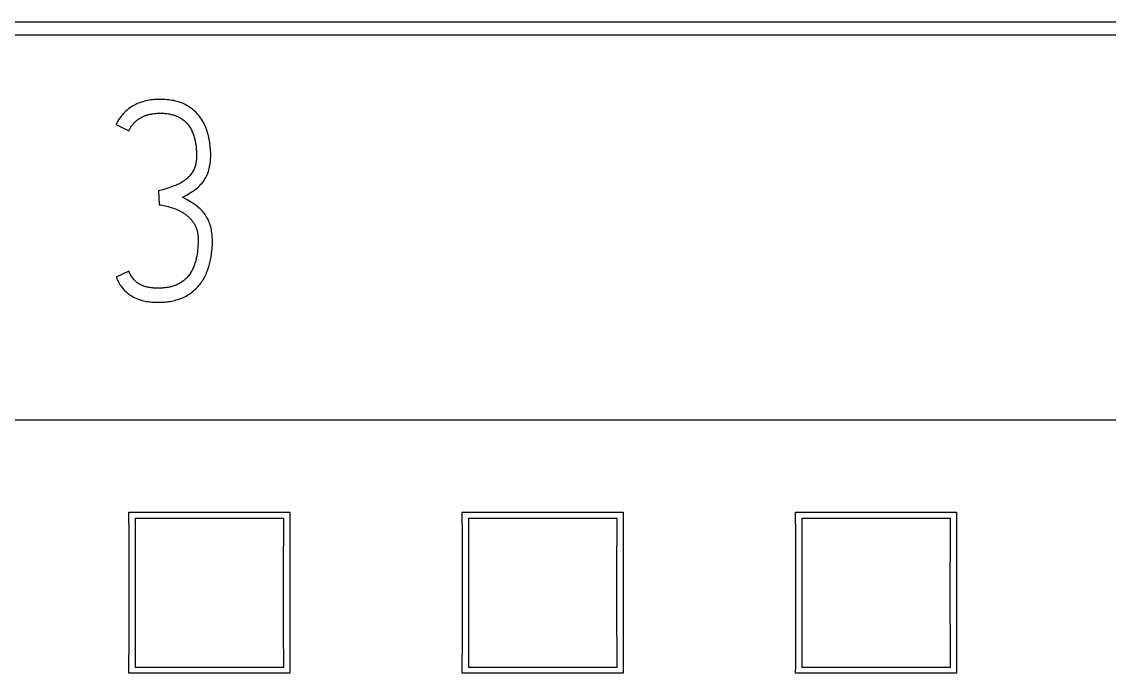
# Model space of a CAD drawing. Header units: inches. Extents: x 9000 to 22395, y 8106 to 17135.
# Drawn here: x 10458.66 to 10476.78, y 8375.86 to 8386.72 of the extents above; entities that cross this region are included whole.
import ezdxf

# ---------------------------------------------------------------- set-up
doc = ezdxf.new("R2010")
doc.units = ezdxf.units.IN
doc.header["$MEASUREMENT"] = 0
doc.layers.add('20000_FRONT_O', color=7, linetype='Continuous')
doc.layers.add('20500_FRONT_O_LABELING', color=7, linetype='Continuous')

msp = doc.modelspace()

# ---------------------------------------------------------------- linework, layer by layer
at = {"layer": '20000_FRONT_O', "linetype": 'Continuous'}
for p, q in [((10441.168, 8386.72), (10490.714, 8386.72)), ((10490.492, 8386.497), (10441.39, 8386.497)), ((10495.891, 8380.079), (10405.686, 8380.079)), ((10460.447, 8378.149), (10460.445, 8378.541)), ((10460.445, 8378.541), (10463.128, 8378.541)), ((10463.128, 8378.541), (10463.127, 8378.43)), ((10466.001, 8378.149), (10466, 8378.541)), ((10466, 8378.541), (10468.682, 8378.541)), ((10468.682, 8378.541), (10468.682, 8378.43)), ((10471.556, 8378.149), (10471.554, 8378.541)), ((10471.554, 8378.541), (10474.237, 8378.541)), ((10474.237, 8378.541), (10474.236, 8378.43)), ((10460.548, 8378.437), (10460.549, 8378.235)), ((10463.025, 8378.437), (10460.548, 8378.437)), ((10463.127, 8378.43), (10463.126, 8378.035)), ((10466.102, 8378.437), (10466.103, 8378.235)), ((10468.58, 8378.437), (10466.102, 8378.437)), ((10468.682, 8378.43), (10468.68, 8378.035)), ((10471.657, 8378.437), (10471.658, 8378.235)), ((10474.134, 8378.437), (10471.657, 8378.437)), ((10474.236, 8378.43), (10474.235, 8378.035)), ((10460.448, 8377.751), (10460.447, 8378.149)), ((10463.023, 8377.825), (10463.024, 8378.134)), ((10466.003, 8377.751), (10466.001, 8378.149)), ((10468.577, 8377.825), (10468.578, 8378.134)), ((10471.557, 8377.751), (10471.556, 8378.149)), ((10474.132, 8377.825), (10474.133, 8378.134)), ((10463.126, 8378.035), (10463.125, 8377.574)), ((10468.68, 8378.035), (10468.679, 8377.574)), ((10474.235, 8378.035), (10474.234, 8377.574)), ((10460.449, 8377.289), (10460.448, 8377.751)), ((10466.003, 8377.289), (10466.003, 8377.751)), ((10471.558, 8377.289), (10471.557, 8377.751)), ((10463.125, 8377.574), (10463.124, 8377.11)), ((10468.679, 8377.574), (10468.679, 8377.11)), ((10474.234, 8377.574), (10474.233, 8377.11)), ((10460.448, 8376.825), (10460.449, 8377.289)), ((10466.003, 8376.825), (10466.003, 8377.289)), ((10471.557, 8376.825), (10471.558, 8377.289)), ((10463.124, 8377.11), (10463.125, 8376.648)), ((10468.679, 8377.11), (10468.679, 8376.648)), ((10474.233, 8377.11), (10474.234, 8376.648)), ((10460.447, 8376.364), (10460.448, 8376.825)), ((10466.002, 8376.364), (10466.003, 8376.825)), ((10471.556, 8376.364), (10471.557, 8376.825)), ((10463.125, 8376.648), (10463.126, 8376.25)), ((10468.679, 8376.648), (10468.681, 8376.25)), ((10474.234, 8376.648), (10474.235, 8376.25)), ((10460.55, 8376.574), (10460.549, 8376.265)), ((10466.105, 8376.574), (10466.104, 8376.265)), ((10471.659, 8376.574), (10471.658, 8376.265)), ((10460.446, 8375.969), (10460.447, 8376.364)), ((10466, 8375.969), (10466.002, 8376.364)), ((10471.555, 8375.969), (10471.556, 8376.364)), ((10463.025, 8375.962), (10463.024, 8376.164)), ((10463.126, 8376.25), (10463.128, 8375.858)), ((10468.58, 8375.962), (10468.579, 8376.164)), ((10468.681, 8376.25), (10468.682, 8375.858)), ((10474.134, 8375.962), (10474.133, 8376.164)), ((10474.235, 8376.25), (10474.237, 8375.858)), ((10460.445, 8375.858), (10460.446, 8375.969)), ((10460.548, 8375.962), (10463.025, 8375.962)), ((10466, 8375.858), (10466, 8375.969)), ((10466.102, 8375.962), (10468.58, 8375.962)), ((10471.554, 8375.858), (10471.555, 8375.969)), ((10471.657, 8375.962), (10474.134, 8375.962)), ((10463.128, 8375.858), (10460.445, 8375.858)), ((10468.682, 8375.858), (10466, 8375.858)), ((10474.237, 8375.858), (10471.554, 8375.858))]:
    msp.add_line(p, q, dxfattribs=at)
for points in [[(10463.024, 8378.134), (10463.025, 8378.336), (10463.025, 8378.437)], [(10468.578, 8378.134), (10468.579, 8378.336), (10468.58, 8378.437)], [(10474.133, 8378.134), (10474.134, 8378.336), (10474.134, 8378.437)], [(10460.549, 8378.235), (10460.55, 8378.032), (10460.55, 8377.825), (10460.551, 8377.618), (10460.551, 8377.409), (10460.551, 8377.2), (10460.551, 8376.99), (10460.551, 8376.781), (10460.55, 8376.574)], [(10466.103, 8378.235), (10466.104, 8378.032), (10466.105, 8377.825), (10466.105, 8377.618), (10466.105, 8377.409), (10466.106, 8377.2), (10466.105, 8376.99), (10466.105, 8376.781), (10466.105, 8376.574)], [(10471.658, 8378.235), (10471.659, 8378.032), (10471.659, 8377.825), (10471.66, 8377.618), (10471.66, 8377.409), (10471.66, 8377.2), (10471.66, 8376.99), (10471.66, 8376.781), (10471.659, 8376.574)], [(10463.024, 8376.164), (10463.023, 8376.368), (10463.023, 8376.574), (10463.022, 8376.781), (10463.022, 8376.99), (10463.022, 8377.2), (10463.022, 8377.409), (10463.022, 8377.618), (10463.023, 8377.825)], [(10468.579, 8376.164), (10468.578, 8376.368), (10468.577, 8376.574), (10468.577, 8376.781), (10468.577, 8376.99), (10468.576, 8377.2), (10468.577, 8377.409), (10468.577, 8377.618), (10468.577, 8377.825)], [(10474.133, 8376.164), (10474.132, 8376.368), (10474.132, 8376.574), (10474.131, 8376.781), (10474.131, 8376.99), (10474.131, 8377.2), (10474.131, 8377.409), (10474.131, 8377.618), (10474.132, 8377.825)], [(10460.549, 8376.265), (10460.548, 8376.063), (10460.548, 8375.962)], [(10466.104, 8376.265), (10466.103, 8376.063), (10466.102, 8375.962)], [(10471.658, 8376.265), (10471.657, 8376.063), (10471.657, 8375.962)]]:
    msp.add_lwpolyline(points, dxfattribs=at)
at = {"layer": '20500_FRONT_O_LABELING', "linetype": 'Continuous'}
for p, q in [((10460.231, 8385.009), (10460.444, 8384.903)), ((10461.01, 8383.92), (10460.939, 8383.9)), ((10460.939, 8383.9), (10460.952, 8383.669)), ((10460.444, 8382.559), (10460.231, 8382.462))]:
    msp.add_line(p, q, dxfattribs=at)
for points in [[(10461.336, 8383.793), (10461.385, 8383.818), (10461.409, 8383.831), (10461.433, 8383.845), (10461.456, 8383.859), (10461.479, 8383.873), (10461.502, 8383.888), (10461.524, 8383.903), (10461.546, 8383.919), (10461.567, 8383.936), (10461.588, 8383.953), (10461.608, 8383.972), (10461.627, 8383.991), (10461.646, 8384.01), (10461.664, 8384.031), (10461.682, 8384.053), (10461.698, 8384.075), (10461.712, 8384.098), (10461.726, 8384.121), (10461.739, 8384.146), (10461.75, 8384.17), (10461.761, 8384.195), (10461.77, 8384.221), (10461.778, 8384.247), (10461.785, 8384.274), (10461.791, 8384.3), (10461.796, 8384.327), (10461.801, 8384.354), (10461.804, 8384.382), (10461.806, 8384.409), (10461.807, 8384.437), (10461.808, 8384.464), (10461.808, 8384.491), (10461.808, 8384.518), (10461.808, 8384.546), (10461.806, 8384.573), (10461.805, 8384.6), (10461.802, 8384.627), (10461.8, 8384.654), (10461.796, 8384.681), (10461.792, 8384.708), (10461.788, 8384.735), (10461.783, 8384.762), (10461.777, 8384.789), (10461.771, 8384.816), (10461.765, 8384.842), (10461.757, 8384.869), (10461.749, 8384.895), (10461.74, 8384.921), (10461.73, 8384.947), (10461.72, 8384.972), (10461.709, 8384.997), (10461.697, 8385.022), (10461.684, 8385.046), (10461.671, 8385.07), (10461.656, 8385.093), (10461.641, 8385.115), (10461.625, 8385.137), (10461.608, 8385.159), (10461.591, 8385.179), (10461.572, 8385.199), (10461.553, 8385.218), (10461.533, 8385.237), (10461.512, 8385.255), (10461.491, 8385.271), (10461.469, 8385.287), (10461.446, 8385.302), (10461.423, 8385.317), (10461.399, 8385.33), (10461.374, 8385.343), (10461.35, 8385.354), (10461.324, 8385.365), (10461.298, 8385.374), (10461.272, 8385.383), (10461.246, 8385.391), (10461.219, 8385.398), (10461.193, 8385.404), (10461.166, 8385.409), (10461.139, 8385.414), (10461.112, 8385.417), (10461.085, 8385.42), (10461.057, 8385.423), (10461.03, 8385.424), (10461.003, 8385.425), (10460.975, 8385.426), (10460.948, 8385.425), (10460.921, 8385.424), (10460.893, 8385.423), (10460.866, 8385.421), (10460.839, 8385.418), (10460.812, 8385.415), (10460.785, 8385.411), (10460.758, 8385.406), (10460.731, 8385.4), (10460.704, 8385.394), (10460.678, 8385.387), (10460.652, 8385.379), (10460.626, 8385.37), (10460.601, 8385.36), (10460.576, 8385.349), (10460.551, 8385.337), (10460.527, 8385.325), (10460.503, 8385.311), (10460.48, 8385.297), (10460.458, 8385.281), (10460.436, 8385.265), (10460.415, 8385.248), (10460.395, 8385.229), (10460.375, 8385.21), (10460.356, 8385.191), (10460.338, 8385.17), (10460.32, 8385.149), (10460.303, 8385.127), (10460.287, 8385.105), (10460.272, 8385.082), (10460.258, 8385.058), (10460.244, 8385.034), (10460.231, 8385.009)], [(10460.444, 8384.903), (10460.449, 8384.913), (10460.455, 8384.924), (10460.46, 8384.934), (10460.466, 8384.944), (10460.472, 8384.953), (10460.478, 8384.963), (10460.484, 8384.973), (10460.491, 8384.982), (10460.498, 8384.991), (10460.505, 8385), (10460.512, 8385.009), (10460.519, 8385.018), (10460.527, 8385.027), (10460.535, 8385.035), (10460.543, 8385.044), (10460.551, 8385.052), (10460.559, 8385.059), (10460.568, 8385.067), (10460.577, 8385.074), (10460.586, 8385.082), (10460.595, 8385.089), (10460.604, 8385.095), (10460.613, 8385.102), (10460.623, 8385.108), (10460.633, 8385.114), (10460.643, 8385.12), (10460.653, 8385.125), (10460.663, 8385.131), (10460.673, 8385.136), (10460.684, 8385.141), (10460.694, 8385.145), (10460.705, 8385.149), (10460.716, 8385.154), (10460.727, 8385.157), (10460.738, 8385.161), (10460.749, 8385.165), (10460.76, 8385.168), (10460.771, 8385.171), (10460.782, 8385.174), (10460.794, 8385.176), (10460.805, 8385.179), (10460.816, 8385.181), (10460.828, 8385.183)], [(10460.828, 8385.183), (10460.846, 8385.185), (10460.864, 8385.188), (10460.882, 8385.19), (10460.9, 8385.191), (10460.918, 8385.193), (10460.936, 8385.193), (10460.954, 8385.194), (10460.972, 8385.194), (10460.99, 8385.194), (10461.008, 8385.194), (10461.026, 8385.193), (10461.044, 8385.192), (10461.062, 8385.19), (10461.08, 8385.188), (10461.098, 8385.185), (10461.116, 8385.182), (10461.134, 8385.179), (10461.152, 8385.175), (10461.17, 8385.17), (10461.187, 8385.165), (10461.205, 8385.16), (10461.222, 8385.154), (10461.239, 8385.147), (10461.256, 8385.14), (10461.272, 8385.132), (10461.289, 8385.124), (10461.304, 8385.115), (10461.32, 8385.105), (10461.335, 8385.095), (10461.35, 8385.084), (10461.364, 8385.073), (10461.377, 8385.061), (10461.39, 8385.049), (10461.403, 8385.036), (10461.415, 8385.022), (10461.427, 8385.008), (10461.438, 8384.994), (10461.449, 8384.979), (10461.459, 8384.964), (10461.469, 8384.948), (10461.478, 8384.932), (10461.486, 8384.916), (10461.494, 8384.9), (10461.502, 8384.883), (10461.509, 8384.866), (10461.516, 8384.849), (10461.522, 8384.832), (10461.528, 8384.815), (10461.533, 8384.797), (10461.538, 8384.78), (10461.542, 8384.762), (10461.546, 8384.745), (10461.55, 8384.727), (10461.553, 8384.709), (10461.556, 8384.691), (10461.559, 8384.673), (10461.564, 8384.637), (10461.567, 8384.601), (10461.57, 8384.564), (10461.572, 8384.528), (10461.573, 8384.51), (10461.573, 8384.492), (10461.573, 8384.474), (10461.572, 8384.455), (10461.571, 8384.437), (10461.57, 8384.419), (10461.568, 8384.401), (10461.566, 8384.383), (10461.563, 8384.365), (10461.559, 8384.347), (10461.555, 8384.33), (10461.55, 8384.312), (10461.544, 8384.295), (10461.538, 8384.277), (10461.53, 8384.261), (10461.522, 8384.244), (10461.513, 8384.228), (10461.504, 8384.212), (10461.494, 8384.197), (10461.483, 8384.182), (10461.472, 8384.167), (10461.46, 8384.153), (10461.448, 8384.139), (10461.435, 8384.126), (10461.422, 8384.113), (10461.409, 8384.101), (10461.395, 8384.089), (10461.38, 8384.078), (10461.365, 8384.067), (10461.35, 8384.057), (10461.335, 8384.047), (10461.319, 8384.038), (10461.303, 8384.029), (10461.286, 8384.02), (10461.27, 8384.012), (10461.253, 8384.004), (10461.236, 8383.997), (10461.219, 8383.99), (10461.202, 8383.983), (10461.185, 8383.977), (10461.15, 8383.965), (10461.115, 8383.953), (10461.08, 8383.942), (10461.045, 8383.931), (10461.01, 8383.92)], [(10460.231, 8382.462), (10460.242, 8382.439), (10460.252, 8382.417), (10460.264, 8382.394), (10460.276, 8382.372), (10460.289, 8382.351), (10460.302, 8382.33), (10460.316, 8382.309), (10460.331, 8382.289), (10460.346, 8382.27), (10460.363, 8382.251), (10460.38, 8382.233), (10460.399, 8382.216), (10460.418, 8382.199), (10460.438, 8382.184), (10460.458, 8382.169), (10460.479, 8382.155), (10460.501, 8382.142), (10460.523, 8382.13), (10460.545, 8382.119), (10460.568, 8382.109), (10460.591, 8382.099), (10460.614, 8382.09), (10460.638, 8382.083), (10460.662, 8382.075), (10460.686, 8382.069), (10460.711, 8382.063), (10460.736, 8382.058), (10460.761, 8382.054), (10460.786, 8382.05), (10460.811, 8382.048), (10460.836, 8382.045), (10460.861, 8382.043), (10460.886, 8382.042), (10460.911, 8382.042), (10460.962, 8382.042), (10460.987, 8382.043), (10461.012, 8382.044), (10461.037, 8382.046), (10461.062, 8382.048), (10461.087, 8382.051), (10461.112, 8382.054), (10461.136, 8382.058), (10461.161, 8382.063), (10461.185, 8382.068), (10461.21, 8382.074), (10461.234, 8382.081), (10461.258, 8382.088), (10461.282, 8382.096), (10461.305, 8382.104), (10461.329, 8382.114), (10461.352, 8382.124), (10461.375, 8382.135), (10461.397, 8382.147), (10461.419, 8382.159), (10461.44, 8382.172), (10461.461, 8382.186), (10461.482, 8382.201), (10461.502, 8382.216), (10461.522, 8382.232), (10461.541, 8382.248), (10461.559, 8382.265), (10461.577, 8382.283), (10461.594, 8382.302), (10461.611, 8382.321), (10461.627, 8382.34), (10461.642, 8382.36), (10461.657, 8382.381), (10461.671, 8382.402), (10461.684, 8382.424), (10461.697, 8382.445), (10461.709, 8382.468), (10461.72, 8382.49), (10461.731, 8382.513), (10461.741, 8382.536), (10461.75, 8382.559), (10461.759, 8382.583), (10461.767, 8382.607), (10461.775, 8382.631), (10461.782, 8382.655), (10461.789, 8382.679), (10461.795, 8382.704), (10461.801, 8382.728), (10461.806, 8382.753), (10461.815, 8382.803), (10461.822, 8382.852), (10461.828, 8382.902), (10461.833, 8382.952), (10461.836, 8383.002), (10461.837, 8383.052), (10461.836, 8383.102), (10461.835, 8383.128), (10461.833, 8383.153), (10461.831, 8383.178), (10461.828, 8383.203), (10461.824, 8383.228), (10461.82, 8383.253), (10461.814, 8383.278), (10461.808, 8383.302), (10461.801, 8383.326), (10461.793, 8383.35), (10461.784, 8383.374), (10461.775, 8383.397), (10461.764, 8383.42), (10461.753, 8383.442), (10461.741, 8383.464), (10461.728, 8383.485), (10461.714, 8383.506), (10461.699, 8383.526), (10461.683, 8383.546), (10461.666, 8383.565), (10461.649, 8383.584), (10461.631, 8383.601), (10461.612, 8383.618), (10461.593, 8383.634), (10461.574, 8383.65), (10461.554, 8383.665), (10461.533, 8383.679), (10461.512, 8383.693), (10461.491, 8383.707), (10461.469, 8383.72), (10461.425, 8383.745), (10461.381, 8383.77), (10461.336, 8383.793)], [(10460.952, 8383.669), (10460.977, 8383.665), (10461.002, 8383.66), (10461.027, 8383.655), (10461.052, 8383.649), (10461.076, 8383.644), (10461.101, 8383.637), (10461.125, 8383.631), (10461.149, 8383.623), (10461.173, 8383.615), (10461.197, 8383.607), (10461.22, 8383.598), (10461.232, 8383.593), (10461.243, 8383.588), (10461.255, 8383.583), (10461.266, 8383.578), (10461.277, 8383.573), (10461.288, 8383.567), (10461.299, 8383.562), (10461.31, 8383.556), (10461.321, 8383.55), (10461.332, 8383.543), (10461.343, 8383.537), (10461.354, 8383.53), (10461.364, 8383.523), (10461.375, 8383.516), (10461.385, 8383.509), (10461.395, 8383.502), (10461.405, 8383.494), (10461.415, 8383.486), (10461.425, 8383.478), (10461.434, 8383.47), (10461.443, 8383.461), (10461.452, 8383.452), (10461.461, 8383.444), (10461.47, 8383.434), (10461.478, 8383.425), (10461.486, 8383.415), (10461.494, 8383.406), (10461.502, 8383.396), (10461.509, 8383.386), (10461.516, 8383.376), (10461.523, 8383.365), (10461.53, 8383.355), (10461.536, 8383.344), (10461.543, 8383.333), (10461.548, 8383.322), (10461.554, 8383.311), (10461.559, 8383.299), (10461.564, 8383.288), (10461.568, 8383.276), (10461.573, 8383.265), (10461.577, 8383.253), (10461.58, 8383.241), (10461.583, 8383.229), (10461.586, 8383.216), (10461.589, 8383.204), (10461.591, 8383.192), (10461.593, 8383.179), (10461.595, 8383.167), (10461.596, 8383.154), (10461.598, 8383.142), (10461.599, 8383.129), (10461.599, 8383.117), (10461.6, 8383.104), (10461.6, 8383.091)], [(10461.6, 8383.091), (10461.599, 8383.056), (10461.598, 8383.02), (10461.596, 8382.985), (10461.593, 8382.95), (10461.59, 8382.915), (10461.586, 8382.88), (10461.581, 8382.845), (10461.575, 8382.811), (10461.572, 8382.794), (10461.568, 8382.776), (10461.564, 8382.759), (10461.56, 8382.742), (10461.555, 8382.725), (10461.55, 8382.708), (10461.545, 8382.691), (10461.539, 8382.674), (10461.533, 8382.657), (10461.527, 8382.641), (10461.52, 8382.624), (10461.513, 8382.608), (10461.506, 8382.591), (10461.498, 8382.575), (10461.489, 8382.56), (10461.48, 8382.544), (10461.471, 8382.529), (10461.461, 8382.514), (10461.451, 8382.499), (10461.441, 8382.485), (10461.43, 8382.471), (10461.418, 8382.458), (10461.406, 8382.445), (10461.393, 8382.432), (10461.38, 8382.42), (10461.367, 8382.409), (10461.353, 8382.398), (10461.338, 8382.387), (10461.324, 8382.377), (10461.309, 8382.368), (10461.293, 8382.359), (10461.278, 8382.35), (10461.262, 8382.342), (10461.246, 8382.335), (10461.229, 8382.328), (10461.213, 8382.322), (10461.196, 8382.316), (10461.179, 8382.311), (10461.162, 8382.306), (10461.145, 8382.301), (10461.127, 8382.297), (10461.11, 8382.294), (10461.092, 8382.29), (10461.075, 8382.287), (10461.057, 8382.285), (10461.039, 8382.283), (10461.022, 8382.281), (10461.004, 8382.28), (10460.969, 8382.278), (10460.951, 8382.277), (10460.933, 8382.277), (10460.915, 8382.277), (10460.898, 8382.278), (10460.88, 8382.278), (10460.862, 8382.279), (10460.844, 8382.281), (10460.827, 8382.283), (10460.809, 8382.285), (10460.791, 8382.287), (10460.774, 8382.29), (10460.756, 8382.294), (10460.739, 8382.298), (10460.722, 8382.303), (10460.705, 8382.308), (10460.688, 8382.314), (10460.672, 8382.32), (10460.655, 8382.327), (10460.639, 8382.335), (10460.624, 8382.344), (10460.609, 8382.353), (10460.594, 8382.363), (10460.58, 8382.374), (10460.566, 8382.385), (10460.553, 8382.397), (10460.54, 8382.41), (10460.528, 8382.423), (10460.517, 8382.437), (10460.506, 8382.451), (10460.496, 8382.465), (10460.486, 8382.48), (10460.476, 8382.495), (10460.468, 8382.511), (10460.459, 8382.527), (10460.451, 8382.543), (10460.444, 8382.559)]]:
    msp.add_lwpolyline(points, dxfattribs=at)

doc.saveas('drawing.dxf')
